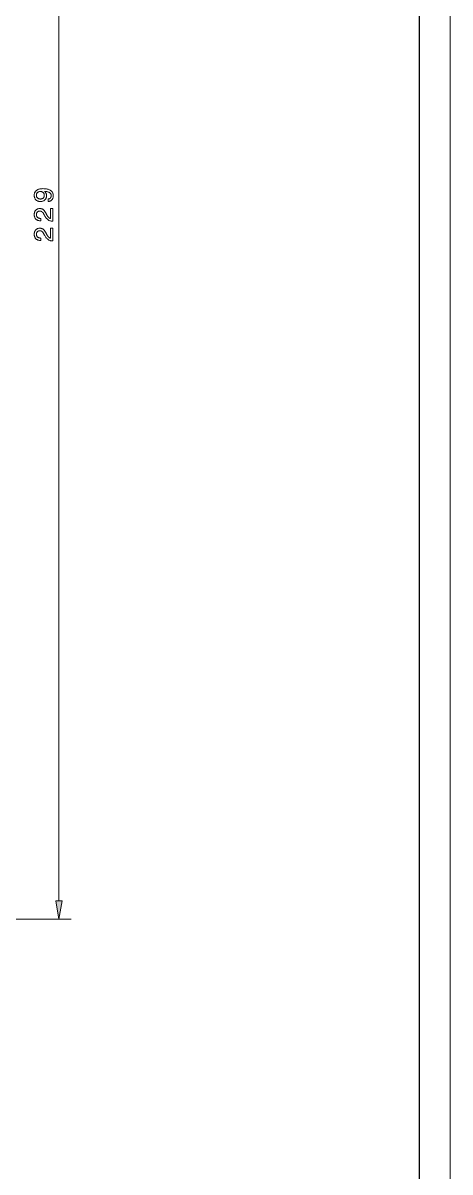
# Model space of a CAD drawing. Extents: x 0 to 297, y 0 to 546.
# Drawn here: x 227.5 to 297, y 93.9 to 280.6 of the extents above; entities that cross this region are included whole.
import ezdxf

# ---------------------------------------------------------------- set-up
doc = ezdxf.new("R2010")
doc.units = 0

msp = doc.modelspace()

# ---------------------------------------------------------------- linework, layer by layer
at = {"color": 7, "lineweight": 13}
for p, q in [((297, 0), (297, 420)), ((233.33, 137.92), (233.33, 361.02)), ((173.25, 134.97), (235.33, 134.97))]:
    msp.add_line(p, q, dxfattribs=at)
at = {"color": 7, "lineweight": 30}
msp.add_line((292, 5), (292, 415), dxfattribs=at)
at = {"color": 7, "lineweight": 13}
for points in [[(231.58, 251.63), (231.58, 252.03), (231.63, 252.03), (231.67, 252.04), (231.71, 252.04), (231.75, 252.06), (231.78, 252.07), (231.82, 252.09), (231.85, 252.11), (231.88, 252.13), (231.91, 252.15), (231.94, 252.18), (231.96, 252.21), (231.98, 252.24), (232, 252.27), (232.02, 252.31), (232.03, 252.35), (232.04, 252.39), (232.05, 252.43), (232.06, 252.47), (232.06, 252.52), (232.06, 252.57), (232.06, 252.63), (232.05, 252.69), (232.04, 252.75), (232.02, 252.8), (231.99, 252.86), (231.96, 252.91), (231.93, 252.95), (231.89, 252.99), (231.84, 253.03), (231.79, 253.07), (231.74, 253.1), (231.67, 253.13), (231.61, 253.16), (231.53, 253.19), (231.45, 253.21), (231.37, 253.23), (231.28, 253.24), (231.18, 253.26), (231.08, 253.27), (230.97, 253.27), (231.01, 253.25), (231.04, 253.22), (231.07, 253.19), (231.09, 253.16), (231.12, 253.13), (231.14, 253.1), (231.16, 253.07), (231.19, 253.04), (231.2, 253), (231.22, 252.97), (231.24, 252.93), (231.25, 252.89), (231.27, 252.85), (231.28, 252.82), (231.29, 252.78), (231.29, 252.73), (231.3, 252.69), (231.3, 252.65), (231.31, 252.61), (231.31, 252.56), (231.3, 252.48), (231.3, 252.4), (231.28, 252.32), (231.26, 252.25), (231.24, 252.18), (231.21, 252.11), (231.17, 252.04), (231.13, 251.98), (231.09, 251.93), (231.03, 251.87), (230.98, 251.82), (230.92, 251.78), (230.85, 251.74), (230.79, 251.7), (230.72, 251.67), (230.64, 251.65), (230.57, 251.63), (230.49, 251.62), (230.4, 251.61), (230.31, 251.61), (230.23, 251.61), (230.14, 251.62), (230.06, 251.63), (229.98, 251.65), (229.91, 251.68), (229.84, 251.71), (229.77, 251.74), (229.7, 251.79), (229.64, 251.83), (229.59, 251.89), (229.53, 251.94), (229.48, 252.01), (229.44, 252.07), (229.41, 252.14), (229.38, 252.21), (229.35, 252.29), (229.33, 252.37), (229.32, 252.45), (229.31, 252.53), (229.31, 252.62), (229.31, 252.73), (229.32, 252.82), (229.34, 252.92), (229.36, 253), (229.4, 253.09), (229.44, 253.16), (229.48, 253.24), (229.54, 253.31), (229.6, 253.37), (229.67, 253.43), (229.75, 253.48), (229.83, 253.53), (229.92, 253.57), (230.01, 253.61), (230.12, 253.64), (230.22, 253.66), (230.34, 253.68), (230.46, 253.7), (230.59, 253.7), (230.72, 253.71), (230.88, 253.7), (231.03, 253.7), (231.18, 253.68), (231.31, 253.66), (231.44, 253.63), (231.56, 253.6), (231.68, 253.56), (231.78, 253.52), (231.88, 253.47), (231.97, 253.41), (232.06, 253.35), (232.13, 253.28), (232.2, 253.21), (232.25, 253.13), (232.3, 253.05), (232.34, 252.96), (232.37, 252.87), (232.39, 252.77), (232.41, 252.67), (232.41, 252.56), (232.41, 252.48), (232.4, 252.4), (232.39, 252.32), (232.38, 252.25), (232.36, 252.18), (232.33, 252.11), (232.3, 252.05), (232.27, 251.99), (232.23, 251.94), (232.19, 251.88), (232.14, 251.84), (232.09, 251.79), (232.04, 251.75), (231.98, 251.72), (231.92, 251.69), (231.86, 251.67), (231.8, 251.65), (231.73, 251.64), (231.66, 251.63)], [(230.31, 252.02), (230.37, 252.02), (230.42, 252.03), (230.47, 252.04), (230.52, 252.05), (230.57, 252.06), (230.62, 252.08), (230.66, 252.1), (230.7, 252.13), (230.74, 252.15), (230.77, 252.18), (230.81, 252.22), (230.84, 252.25), (230.86, 252.29), (230.89, 252.33), (230.91, 252.37), (230.92, 252.41), (230.93, 252.46), (230.94, 252.51), (230.95, 252.56), (230.95, 252.61), (230.95, 252.67), (230.94, 252.72), (230.93, 252.78), (230.92, 252.83), (230.91, 252.87), (230.89, 252.92), (230.86, 252.96), (230.84, 253), (230.81, 253.04), (230.78, 253.07), (230.74, 253.11), (230.7, 253.13), (230.66, 253.16), (230.62, 253.18), (230.57, 253.2), (230.52, 253.21), (230.47, 253.23), (230.42, 253.23), (230.36, 253.24), (230.31, 253.24), (230.25, 253.24), (230.19, 253.23), (230.14, 253.23), (230.08, 253.21), (230.03, 253.2), (229.99, 253.18), (229.94, 253.16), (229.9, 253.13), (229.86, 253.11), (229.83, 253.07), (229.79, 253.04), (229.76, 253), (229.74, 252.96), (229.71, 252.92), (229.69, 252.88), (229.68, 252.83), (229.66, 252.78), (229.65, 252.73), (229.65, 252.68), (229.65, 252.62), (229.65, 252.57), (229.66, 252.52), (229.66, 252.47), (229.68, 252.42), (229.69, 252.38), (229.71, 252.34), (229.74, 252.3), (229.76, 252.26), (229.8, 252.22), (229.83, 252.19), (229.87, 252.16), (229.91, 252.13), (229.95, 252.1), (229.99, 252.08), (230.04, 252.06), (230.09, 252.05), (230.14, 252.04), (230.2, 252.03), (230.25, 252.02)], [(232.33, 248.42), (232.31, 248.42), (232.23, 248.42), (232.14, 248.42), (232.06, 248.43), (231.98, 248.45), (231.9, 248.47), (231.83, 248.49), (231.76, 248.52), (231.69, 248.55), (231.63, 248.58), (231.57, 248.62), (231.51, 248.67), (231.45, 248.72), (231.39, 248.78), (231.33, 248.84), (231.27, 248.91), (231.21, 248.99), (231.15, 249.07), (231.1, 249.17), (231.04, 249.26), (230.98, 249.37), (230.84, 249.62), (230.81, 249.67), (230.79, 249.71), (230.76, 249.75), (230.73, 249.79), (230.71, 249.82), (230.68, 249.85), (230.65, 249.88), (230.62, 249.91), (230.59, 249.94), (230.56, 249.96), (230.53, 249.98), (230.5, 250), (230.46, 250.01), (230.43, 250.03), (230.39, 250.04), (230.35, 250.05), (230.32, 250.05), (230.28, 250.06), (230.24, 250.06), (230.2, 250.06), (230.15, 250.06), (230.1, 250.06), (230.06, 250.05), (230.02, 250.04), (229.98, 250.02), (229.94, 250.01), (229.91, 249.98), (229.87, 249.96), (229.84, 249.93), (229.81, 249.9), (229.78, 249.87), (229.76, 249.83), (229.74, 249.79), (229.72, 249.75), (229.7, 249.71), (229.69, 249.66), (229.68, 249.62), (229.67, 249.57), (229.67, 249.52), (229.66, 249.46), (229.67, 249.41), (229.67, 249.36), (229.68, 249.31), (229.69, 249.26), (229.71, 249.22), (229.73, 249.18), (229.76, 249.14), (229.78, 249.1), (229.81, 249.07), (229.85, 249.03), (229.89, 249), (229.93, 248.98), (229.97, 248.95), (230.02, 248.93), (230.07, 248.92), (230.12, 248.9), (230.18, 248.89), (230.24, 248.88), (230.3, 248.88), (230.36, 248.88), (230.4, 248.88), (230.4, 248.48), (230.34, 248.48), (230.24, 248.49), (230.15, 248.5), (230.07, 248.51), (229.99, 248.53), (229.91, 248.55), (229.84, 248.58), (229.77, 248.62), (229.7, 248.66), (229.64, 248.7), (229.58, 248.75), (229.53, 248.81), (229.48, 248.87), (229.44, 248.93), (229.41, 249), (229.38, 249.07), (229.35, 249.15), (229.33, 249.23), (229.32, 249.31), (229.31, 249.4), (229.31, 249.49), (229.31, 249.57), (229.32, 249.66), (229.33, 249.74), (229.35, 249.81), (229.37, 249.89), (229.4, 249.96), (229.43, 250.02), (229.46, 250.09), (229.51, 250.15), (229.55, 250.2), (229.6, 250.25), (229.66, 250.3), (229.71, 250.34), (229.77, 250.38), (229.84, 250.41), (229.9, 250.43), (229.97, 250.45), (230.05, 250.46), (230.12, 250.47), (230.2, 250.48), (230.26, 250.47), (230.32, 250.47), (230.38, 250.46), (230.44, 250.45), (230.49, 250.43), (230.54, 250.42), (230.6, 250.4), (230.65, 250.37), (230.7, 250.35), (230.74, 250.31), (230.79, 250.28), (230.83, 250.24), (230.88, 250.2), (230.92, 250.16), (230.96, 250.11), (231, 250.06), (231.04, 250.01), (231.08, 249.95), (231.11, 249.89), (231.15, 249.83), (231.28, 249.57), (231.31, 249.5), (231.35, 249.44), (231.38, 249.37), (231.42, 249.32), (231.45, 249.26), (231.49, 249.21), (231.52, 249.17), (231.55, 249.13), (231.58, 249.09), (231.61, 249.06), (231.65, 249.02), (231.68, 249), (231.71, 248.97), (231.74, 248.95), (231.78, 248.92), (231.81, 248.9), (231.84, 248.89), (231.88, 248.87), (231.92, 248.86), (231.95, 248.85), (231.95, 250.48), (232.33, 250.48)], [(232.33, 245.22), (232.31, 245.22), (232.23, 245.22), (232.14, 245.23), (232.06, 245.24), (231.98, 245.25), (231.9, 245.27), (231.83, 245.29), (231.76, 245.32), (231.69, 245.35), (231.63, 245.38), (231.57, 245.42), (231.51, 245.47), (231.45, 245.52), (231.39, 245.58), (231.33, 245.64), (231.27, 245.71), (231.21, 245.79), (231.15, 245.88), (231.1, 245.97), (231.04, 246.07), (230.98, 246.17), (230.84, 246.43), (230.81, 246.47), (230.79, 246.51), (230.76, 246.55), (230.73, 246.59), (230.71, 246.62), (230.68, 246.66), (230.65, 246.69), (230.62, 246.71), (230.59, 246.74), (230.56, 246.76), (230.53, 246.78), (230.5, 246.8), (230.46, 246.81), (230.43, 246.83), (230.39, 246.84), (230.35, 246.85), (230.32, 246.86), (230.28, 246.86), (230.24, 246.86), (230.2, 246.87), (230.15, 246.86), (230.1, 246.86), (230.06, 246.85), (230.02, 246.84), (229.98, 246.82), (229.94, 246.81), (229.91, 246.79), (229.87, 246.76), (229.84, 246.73), (229.81, 246.7), (229.78, 246.67), (229.76, 246.63), (229.74, 246.59), (229.72, 246.55), (229.7, 246.51), (229.69, 246.47), (229.68, 246.42), (229.67, 246.37), (229.67, 246.32), (229.66, 246.26), (229.67, 246.21), (229.67, 246.16), (229.68, 246.11), (229.69, 246.07), (229.71, 246.02), (229.73, 245.98), (229.76, 245.94), (229.78, 245.9), (229.81, 245.87), (229.85, 245.84), (229.89, 245.81), (229.93, 245.78), (229.97, 245.76), (230.02, 245.74), (230.07, 245.72), (230.12, 245.7), (230.18, 245.69), (230.24, 245.69), (230.3, 245.68), (230.36, 245.68), (230.4, 245.68), (230.4, 245.29), (230.34, 245.29), (230.24, 245.29), (230.15, 245.3), (230.07, 245.31), (229.99, 245.33), (229.91, 245.35), (229.84, 245.38), (229.77, 245.42), (229.7, 245.46), (229.64, 245.51), (229.58, 245.56), (229.53, 245.61), (229.48, 245.67), (229.44, 245.74), (229.41, 245.8), (229.38, 245.87), (229.35, 245.95), (229.33, 246.03), (229.32, 246.11), (229.31, 246.2), (229.31, 246.29), (229.31, 246.37), (229.32, 246.46), (229.33, 246.54), (229.35, 246.62), (229.37, 246.69), (229.4, 246.76), (229.43, 246.82), (229.46, 246.89), (229.51, 246.95), (229.55, 247), (229.6, 247.06), (229.66, 247.1), (229.71, 247.14), (229.77, 247.18), (229.84, 247.21), (229.9, 247.23), (229.97, 247.25), (230.05, 247.27), (230.12, 247.27), (230.2, 247.28), (230.26, 247.28), (230.32, 247.27), (230.38, 247.26), (230.44, 247.25), (230.49, 247.24), (230.54, 247.22), (230.6, 247.2), (230.65, 247.17), (230.7, 247.15), (230.74, 247.12), (230.79, 247.08), (230.83, 247.05), (230.88, 247.01), (230.92, 246.96), (230.96, 246.91), (231, 246.86), (231.04, 246.81), (231.08, 246.75), (231.11, 246.69), (231.15, 246.63), (231.28, 246.37), (231.31, 246.3), (231.35, 246.24), (231.38, 246.18), (231.42, 246.12), (231.45, 246.06), (231.49, 246.02), (231.52, 245.97), (231.55, 245.93), (231.58, 245.89), (231.61, 245.86), (231.65, 245.83), (231.68, 245.8), (231.71, 245.77), (231.74, 245.75), (231.78, 245.73), (231.81, 245.71), (231.84, 245.69), (231.88, 245.67), (231.92, 245.66), (231.95, 245.65), (231.95, 247.28), (232.33, 247.28)], [(232.8, 137.92), (233.33, 134.97), (233.85, 137.92)]]:
    msp.add_lwpolyline(points, close=True, dxfattribs=at)
msp.add_solid([(232.8, 137.92), (233.33, 134.97), (232.8, 137.92), (233.85, 137.92)], dxfattribs=at)

doc.saveas('drawing.dxf')
